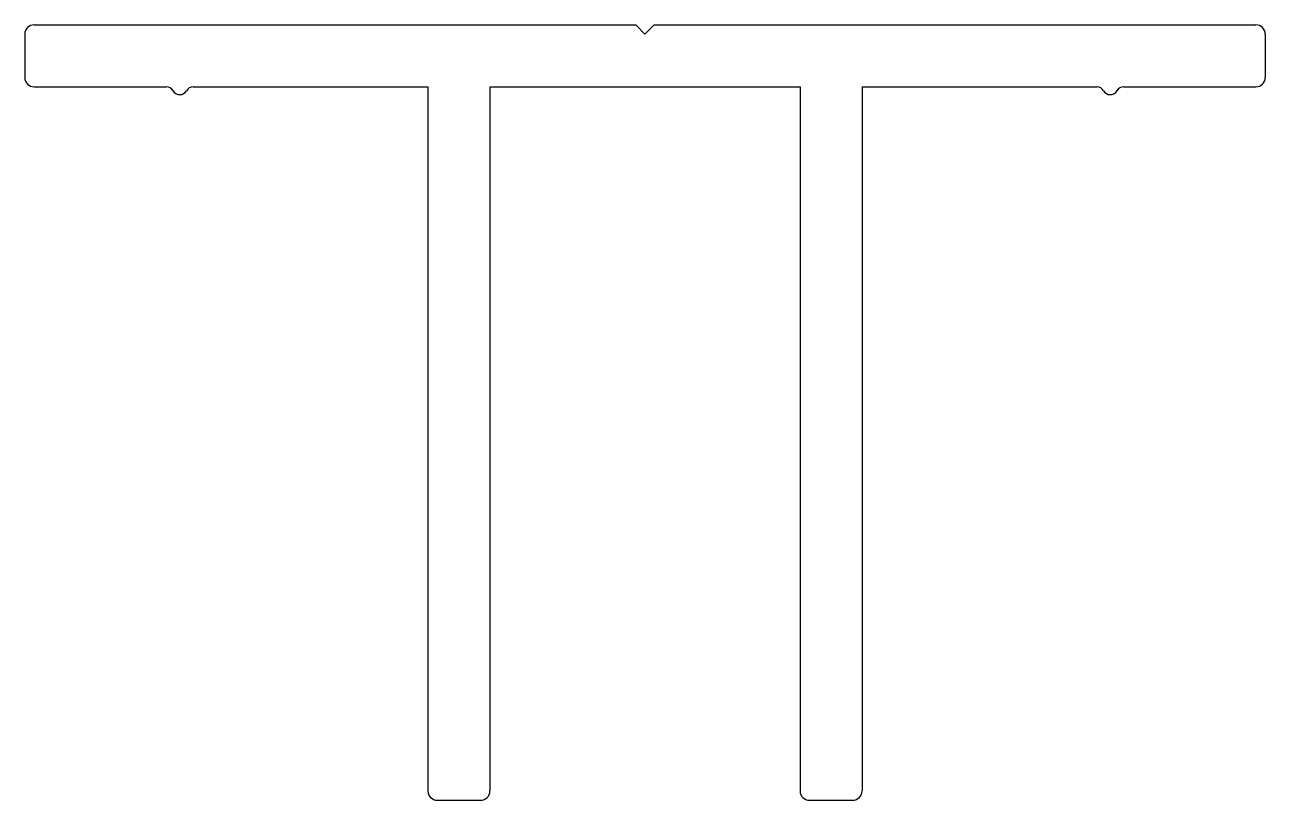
# Model space of a CAD drawing. Extents: x 2070.2 to 2110.2, y 2164.1 to 2189.1.
import ezdxf

# ---------------------------------------------------------------- set-up
doc = ezdxf.new("R2010")
doc.units = 0
doc.layers.get('0').update_dxf_attribs({"linetype": 'CONTINUOUS'})

msp = doc.modelspace()

# ---------------------------------------------------------------- linework, layer by layer
for p, q in [((2070.534, 2189.054), (2089.934, 2189.054)), ((2090.234, 2188.754), (2089.934, 2189.054)), ((2090.234, 2188.754), (2090.534, 2189.054)), ((2090.534, 2189.054), (2109.934, 2189.054)), ((2070.234, 2188.754), (2070.234, 2187.354)), ((2110.234, 2188.754), (2110.234, 2187.354)), ((2070.534, 2187.054), (2074.798, 2187.054)), ((2075.664, 2187.054), (2083.234, 2187.054)), ((2083.234, 2187.054), (2083.234, 2164.354)), ((2085.234, 2187.054), (2085.234, 2164.354)), ((2085.234, 2187.054), (2095.234, 2187.054)), ((2095.234, 2187.054), (2095.234, 2164.354)), ((2097.234, 2187.054), (2097.234, 2164.354)), ((2097.234, 2187.054), (2104.804, 2187.054)), ((2105.67, 2187.054), (2109.934, 2187.054)), ((2083.534, 2164.054), (2084.934, 2164.054)), ((2095.534, 2164.054), (2096.934, 2164.054))]:
    msp.add_line(p, q)
for centre, radius, start, end in [((2070.534, 2188.754), 0.3, 90, 180), ((2109.934, 2188.754), 0.3, 0, 90), ((2070.534, 2187.354), 0.3, 180, 270), ((2109.934, 2187.354), 0.3, 270, 360), ((2074.798, 2186.804), 0.25, 30, 90), ((2075.231, 2187.054), 0.25, 210, 330), ((2075.664, 2186.804), 0.25, 90, 150), ((2104.804, 2186.804), 0.25, 30, 90), ((2105.237, 2187.054), 0.25, 210, 330), ((2105.67, 2186.804), 0.25, 90, 150), ((2083.534, 2164.354), 0.3, 180, 270), ((2084.934, 2164.354), 0.3, 270, 360), ((2095.534, 2164.354), 0.3, 180, 270), ((2096.934, 2164.354), 0.3, 270, 360)]:
    msp.add_arc(centre, radius, start, end)

doc.saveas('drawing.dxf')
